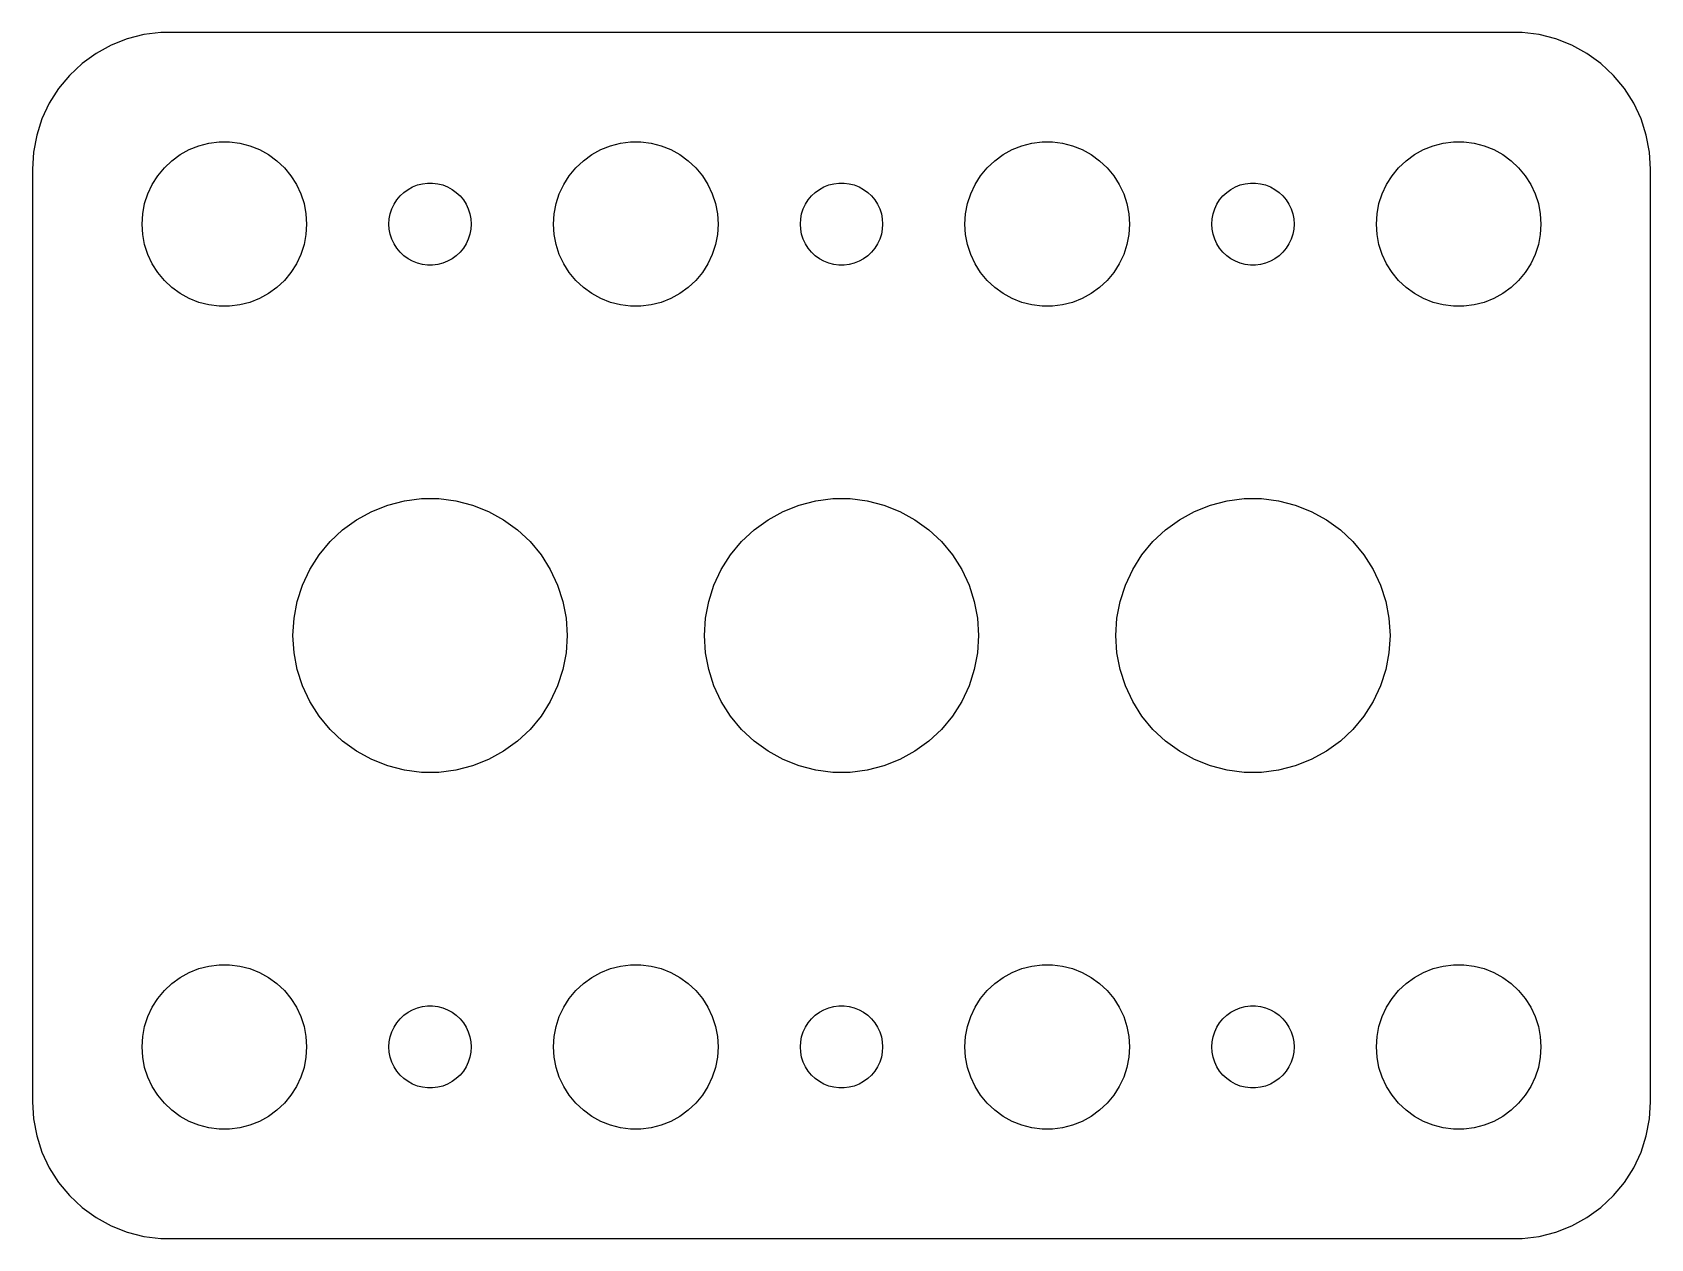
# Model space of a CAD drawing. Header units: metres. Extents: x -29.5 to 29.5, y 32 to 76.
import ezdxf

# ---------------------------------------------------------------- set-up
doc = ezdxf.new("R2010")
doc.units = ezdxf.units.M

msp = doc.modelspace()

# ---------------------------------------------------------------- linework, layer by layer
for p, q in [((-26.6289, 75.5241), (-27.1791, 75.2216)), ((-26.0451, 75.7553), (-26.6289, 75.5241)), ((-25.4369, 75.9114), (-26.0451, 75.7553)), ((-24.8139, 75.9901), (-25.4369, 75.9114)), ((24.8139, 75.9901), (-24.8139, 75.9901)), ((25.4369, 75.9114), (24.8139, 75.9901)), ((26.0451, 75.7553), (25.4369, 75.9114)), ((26.6289, 75.5241), (26.0451, 75.7553)), ((27.1791, 75.2216), (26.6289, 75.5241)), ((-27.1791, 75.2216), (-27.6871, 74.8526)), ((27.6871, 74.8526), (27.1791, 75.2216)), ((-28.1448, 74.4227), (-28.5451, 73.9389)), ((-27.6871, 74.8526), (-28.1448, 74.4227)), ((28.1448, 74.4227), (27.6871, 74.8526)), ((28.5451, 73.9389), (28.1448, 74.4227)), ((-28.5451, 73.9389), (-28.8815, 73.4088)), ((28.8815, 73.4088), (28.5451, 73.9389)), ((-28.8815, 73.4088), (-29.1489, 72.8406)), ((29.1489, 72.8406), (28.8815, 73.4088)), ((-29.1489, 72.8406), (-29.3429, 72.2434)), ((29.3429, 72.2434), (29.1489, 72.8406)), ((-29.3429, 72.2434), (-29.4606, 71.6267)), ((-23.0621, 71.9469), (-22.6884, 71.9941)), ((-22.6884, 71.9941), (-22.3116, 71.9941)), ((-22.3116, 71.9941), (-21.9379, 71.9469)), ((-8.06213, 71.9469), (-7.68837, 71.9941)), ((-7.68837, 71.9941), (-7.31161, 71.9941)), ((-7.31161, 71.9941), (-6.93785, 71.9469)), ((6.93785, 71.9469), (7.31161, 71.9941)), ((7.31161, 71.9941), (7.68837, 71.9941)), ((7.68837, 71.9941), (8.06213, 71.9469)), ((21.9379, 71.9469), (22.3116, 71.9941)), ((22.3116, 71.9941), (22.6884, 71.9941)), ((22.6884, 71.9941), (23.0621, 71.9469)), ((29.4606, 71.6267), (29.3429, 72.2434)), ((-29.4606, 71.6267), (-29.5, 71)), ((-24.4123, 71.3115), (-24.1075, 71.533)), ((-24.1075, 71.533), (-23.7773, 71.7145)), ((-23.7773, 71.7145), (-23.427, 71.8532)), ((-23.427, 71.8532), (-23.0621, 71.9469)), ((-21.9379, 71.9469), (-21.5729, 71.8532)), ((-21.5729, 71.8532), (-21.2227, 71.7145)), ((-21.2227, 71.7145), (-20.8925, 71.533)), ((-20.8925, 71.533), (-20.5877, 71.3115)), ((-9.41226, 71.3115), (-9.10747, 71.533)), ((-9.10747, 71.533), (-8.77733, 71.7145)), ((-8.77733, 71.7145), (-8.42705, 71.8532)), ((-8.42705, 71.8532), (-8.06213, 71.9469)), ((-6.93785, 71.9469), (-6.57294, 71.8532)), ((-6.57294, 71.8532), (-6.22266, 71.7145)), ((-6.22266, 71.7145), (-5.89252, 71.533)), ((-5.89252, 71.533), (-5.58772, 71.3115)), ((5.58772, 71.3115), (5.89252, 71.533)), ((5.89252, 71.533), (6.22266, 71.7145)), ((6.22266, 71.7145), (6.57294, 71.8532)), ((6.57294, 71.8532), (6.93785, 71.9469)), ((8.06213, 71.9469), (8.42705, 71.8532)), ((8.42705, 71.8532), (8.77733, 71.7145)), ((8.77733, 71.7145), (9.10747, 71.533)), ((9.10747, 71.533), (9.41226, 71.3115)), ((20.5877, 71.3115), (20.8925, 71.533)), ((20.8925, 71.533), (21.2227, 71.7145)), ((21.2227, 71.7145), (21.5729, 71.8532)), ((21.5729, 71.8532), (21.9379, 71.9469)), ((23.0621, 71.9469), (23.427, 71.8532)), ((23.427, 71.8532), (23.7773, 71.7145)), ((23.7773, 71.7145), (24.1075, 71.533)), ((24.1075, 71.533), (24.4123, 71.3115)), ((29.5, 71), (29.4606, 71.6267)), ((-29.5, 71), (-29.5, 37)), ((-24.927, 70.7634), (-24.6869, 71.0536)), ((-24.6869, 71.0536), (-24.4123, 71.3115)), ((-20.5877, 71.3115), (-20.3131, 71.0536)), ((-20.3131, 71.0536), (-20.0729, 70.7634)), ((-9.92705, 70.7634), (-9.6869, 71.0536)), ((-9.6869, 71.0536), (-9.41226, 71.3115)), ((-5.58772, 71.3115), (-5.31308, 71.0536)), ((-5.31308, 71.0536), (-5.07294, 70.7634)), ((5.07294, 70.7634), (5.31308, 71.0536)), ((5.31308, 71.0536), (5.58772, 71.3115)), ((9.41226, 71.3115), (9.6869, 71.0536)), ((9.6869, 71.0536), (9.92705, 70.7634)), ((20.0729, 70.7634), (20.3131, 71.0536)), ((20.3131, 71.0536), (20.5877, 71.3115)), ((24.4123, 71.3115), (24.6869, 71.0536)), ((24.6869, 71.0536), (24.927, 70.7634)), ((29.5, 37), (29.5, 71)), ((-25.2893, 70.1044), (-25.1289, 70.4453)), ((-25.1289, 70.4453), (-24.927, 70.7634)), ((-20.0729, 70.7634), (-19.8711, 70.4453)), ((-19.8711, 70.4453), (-19.7107, 70.1044)), ((-15.9561, 70.1558), (-15.8037, 70.2665)), ((-15.8037, 70.2665), (-15.6387, 70.3572)), ((-15.6387, 70.3572), (-15.4635, 70.4266)), ((-15.4635, 70.4266), (-15.2811, 70.4734)), ((-15.2811, 70.4734), (-15.0942, 70.497)), ((-15.0942, 70.497), (-14.9058, 70.497)), ((-14.9058, 70.497), (-14.7189, 70.4734)), ((-14.7189, 70.4734), (-14.5365, 70.4266)), ((-14.5365, 70.4266), (-14.3613, 70.3572)), ((-14.3613, 70.3572), (-14.1963, 70.2665)), ((-14.1963, 70.2665), (-14.0439, 70.1558)), ((-10.2893, 70.1044), (-10.1289, 70.4453)), ((-10.1289, 70.4453), (-9.92705, 70.7634)), ((-5.07294, 70.7634), (-4.87108, 70.4453)), ((-4.87108, 70.4453), (-4.71066, 70.1044)), ((-0.956131, 70.1558), (-0.803726, 70.2665)), ((-0.803726, 70.2665), (-0.638657, 70.3572)), ((-0.638657, 70.3572), (-0.463516, 70.4266)), ((-0.463516, 70.4266), (-0.281067, 70.4734)), ((-0.281067, 70.4734), (-0.094177, 70.497)), ((-0.094177, 70.497), (0.094177, 70.497)), ((0.094177, 70.497), (0.281067, 70.4734)), ((0.281067, 70.4734), (0.463516, 70.4266)), ((0.463516, 70.4266), (0.638657, 70.3572)), ((0.638657, 70.3572), (0.803726, 70.2665)), ((0.803726, 70.2665), (0.956131, 70.1558)), ((4.71066, 70.1044), (4.87108, 70.4453)), ((4.87108, 70.4453), (5.07294, 70.7634)), ((9.92705, 70.7634), (10.1289, 70.4453)), ((10.1289, 70.4453), (10.2893, 70.1044)), ((14.0439, 70.1558), (14.1963, 70.2665)), ((14.1963, 70.2665), (14.3613, 70.3572)), ((14.3613, 70.3572), (14.5365, 70.4266)), ((14.5365, 70.4266), (14.7189, 70.4734)), ((14.7189, 70.4734), (14.9058, 70.497)), ((14.9058, 70.497), (15.0942, 70.497)), ((15.0942, 70.497), (15.2811, 70.4734)), ((15.2811, 70.4734), (15.4635, 70.4266)), ((15.4635, 70.4266), (15.6387, 70.3572)), ((15.6387, 70.3572), (15.8037, 70.2665)), ((15.8037, 70.2665), (15.9561, 70.1558)), ((19.7107, 70.1044), (19.8711, 70.4453)), ((19.8711, 70.4453), (20.0729, 70.7634)), ((24.927, 70.7634), (25.1289, 70.4453)), ((25.1289, 70.4453), (25.2893, 70.1044)), ((-25.4763, 69.376), (-25.4057, 69.7461)), ((-25.4057, 69.7461), (-25.2893, 70.1044)), ((-19.7107, 70.1044), (-19.5942, 69.7461)), ((-19.5942, 69.7461), (-19.5237, 69.376)), ((-16.3947, 69.5522), (-16.3145, 69.7226)), ((-16.3145, 69.7226), (-16.2135, 69.8817)), ((-16.2135, 69.8817), (-16.0934, 70.0268)), ((-16.0934, 70.0268), (-15.9561, 70.1558)), ((-14.0439, 70.1558), (-13.9065, 70.0268)), ((-13.9065, 70.0268), (-13.7865, 69.8817)), ((-13.7865, 69.8817), (-13.6855, 69.7226)), ((-13.6855, 69.7226), (-13.6053, 69.5522)), ((-10.4763, 69.376), (-10.4057, 69.7461)), ((-10.4057, 69.7461), (-10.2893, 70.1044)), ((-4.71066, 70.1044), (-4.59424, 69.7461)), ((-4.59424, 69.7461), (-4.52365, 69.376)), ((-1.39465, 69.5522), (-1.31445, 69.7226)), ((-1.31445, 69.7226), (-1.21352, 69.8817)), ((-1.21352, 69.8817), (-1.09344, 70.0268)), ((-1.09344, 70.0268), (-0.956131, 70.1558)), ((0.956131, 70.1558), (1.09344, 70.0268)), ((1.09344, 70.0268), (1.21352, 69.8817)), ((1.21352, 69.8817), (1.31445, 69.7226)), ((1.31445, 69.7226), (1.39465, 69.5522)), ((4.52365, 69.376), (4.59424, 69.7461)), ((4.59424, 69.7461), (4.71066, 70.1044)), ((10.2893, 70.1044), (10.4057, 69.7461)), ((10.4057, 69.7461), (10.4763, 69.376)), ((13.6053, 69.5522), (13.6855, 69.7226)), ((13.6855, 69.7226), (13.7865, 69.8817)), ((13.7865, 69.8817), (13.9065, 70.0268)), ((13.9065, 70.0268), (14.0439, 70.1558)), ((15.9561, 70.1558), (16.0934, 70.0268)), ((16.0934, 70.0268), (16.2135, 69.8817)), ((16.2135, 69.8817), (16.3145, 69.7226)), ((16.3145, 69.7226), (16.3947, 69.5522)), ((19.5237, 69.376), (19.5942, 69.7461)), ((19.5942, 69.7461), (19.7107, 70.1044)), ((25.2893, 70.1044), (25.4057, 69.7461)), ((25.4057, 69.7461), (25.4763, 69.376)), ((-25.5, 69), (-25.4763, 69.376)), ((-19.5237, 69.376), (-19.5, 69)), ((-16.5, 69), (-16.4882, 69.188)), ((-16.4882, 69.188), (-16.4529, 69.373)), ((-16.4529, 69.373), (-16.3947, 69.5522)), ((-13.6053, 69.5522), (-13.5471, 69.373)), ((-13.5471, 69.373), (-13.5118, 69.188)), ((-13.5118, 69.188), (-13.5, 69)), ((-10.5, 69), (-10.4763, 69.376)), ((-4.52365, 69.376), (-4.5, 69)), ((-1.5, 69), (-1.48816, 69.188)), ((-1.48816, 69.188), (-1.45287, 69.373)), ((-1.45287, 69.373), (-1.39465, 69.5522)), ((1.39465, 69.5522), (1.45287, 69.373)), ((1.45287, 69.373), (1.48816, 69.188)), ((1.48816, 69.188), (1.5, 69)), ((4.5, 69), (4.52365, 69.376)), ((10.4763, 69.376), (10.5, 69)), ((13.5, 69), (13.5118, 69.188)), ((13.5118, 69.188), (13.5471, 69.373)), ((13.5471, 69.373), (13.6053, 69.5522)), ((16.3947, 69.5522), (16.4529, 69.373)), ((16.4529, 69.373), (16.4882, 69.188)), ((16.4882, 69.188), (16.5, 69)), ((19.5, 69), (19.5237, 69.376)), ((25.4763, 69.376), (25.5, 69)), ((-25.4763, 68.624), (-25.5, 69)), ((-25.4057, 68.2539), (-25.4763, 68.624)), ((-19.5237, 68.624), (-19.5942, 68.2539)), ((-19.5, 69), (-19.5237, 68.624)), ((-16.4882, 68.812), (-16.5, 69)), ((-16.4529, 68.627), (-16.4882, 68.812)), ((-16.3947, 68.4478), (-16.4529, 68.627)), ((-16.3145, 68.2774), (-16.3947, 68.4478)), ((-13.6053, 68.4478), (-13.6855, 68.2774)), ((-13.5471, 68.627), (-13.6053, 68.4478)), ((-13.5118, 68.812), (-13.5471, 68.627)), ((-13.5, 69), (-13.5118, 68.812)), ((-10.4763, 68.624), (-10.5, 69)), ((-10.4057, 68.2539), (-10.4763, 68.624)), ((-4.52365, 68.624), (-4.59424, 68.2539)), ((-4.5, 69), (-4.52365, 68.624)), ((-1.48816, 68.812), (-1.5, 69)), ((-1.45287, 68.627), (-1.48816, 68.812)), ((-1.39465, 68.4478), (-1.45287, 68.627)), ((-1.31445, 68.2774), (-1.39465, 68.4478)), ((1.39465, 68.4478), (1.31445, 68.2774)), ((1.45287, 68.627), (1.39465, 68.4478)), ((1.48816, 68.812), (1.45287, 68.627)), ((1.5, 69), (1.48816, 68.812)), ((4.52365, 68.624), (4.5, 69)), ((4.59424, 68.2539), (4.52365, 68.624)), ((10.4763, 68.624), (10.4057, 68.2539)), ((10.5, 69), (10.4763, 68.624)), ((13.5118, 68.812), (13.5, 69)), ((13.5471, 68.627), (13.5118, 68.812)), ((13.6053, 68.4478), (13.5471, 68.627)), ((13.6855, 68.2774), (13.6053, 68.4478)), ((16.3947, 68.4478), (16.3145, 68.2774)), ((16.4529, 68.627), (16.3947, 68.4478)), ((16.4882, 68.812), (16.4529, 68.627)), ((16.5, 69), (16.4882, 68.812)), ((19.5237, 68.624), (19.5, 69)), ((19.5942, 68.2539), (19.5237, 68.624)), ((25.4763, 68.624), (25.4057, 68.2539)), ((25.5, 69), (25.4763, 68.624)), ((-25.2893, 67.8956), (-25.4057, 68.2539)), ((-25.1289, 67.5547), (-25.2893, 67.8956)), ((-19.7107, 67.8956), (-19.8711, 67.5547)), ((-19.5942, 68.2539), (-19.7107, 67.8956)), ((-16.2135, 68.1183), (-16.3145, 68.2774)), ((-16.0934, 67.9732), (-16.2135, 68.1183)), ((-15.9561, 67.8442), (-16.0934, 67.9732)), ((-13.9065, 67.9732), (-14.0439, 67.8442)), ((-13.7865, 68.1183), (-13.9065, 67.9732)), ((-13.6855, 68.2774), (-13.7865, 68.1183)), ((-10.2893, 67.8956), (-10.4057, 68.2539)), ((-10.1289, 67.5547), (-10.2893, 67.8956)), ((-4.71066, 67.8956), (-4.87108, 67.5547)), ((-4.59424, 68.2539), (-4.71066, 67.8956)), ((-1.21352, 68.1183), (-1.31445, 68.2774)), ((-1.09344, 67.9732), (-1.21352, 68.1183)), ((-0.956131, 67.8442), (-1.09344, 67.9732)), ((1.09344, 67.9732), (0.956131, 67.8442)), ((1.21352, 68.1183), (1.09344, 67.9732)), ((1.31445, 68.2774), (1.21352, 68.1183)), ((4.71066, 67.8956), (4.59424, 68.2539)), ((4.87108, 67.5547), (4.71066, 67.8956)), ((10.2893, 67.8956), (10.1289, 67.5547)), ((10.4057, 68.2539), (10.2893, 67.8956)), ((13.7865, 68.1183), (13.6855, 68.2774)), ((13.9065, 67.9732), (13.7865, 68.1183)), ((14.0439, 67.8442), (13.9065, 67.9732)), ((16.0934, 67.9732), (15.9561, 67.8442)), ((16.2135, 68.1183), (16.0934, 67.9732)), ((16.3145, 68.2774), (16.2135, 68.1183)), ((19.7107, 67.8956), (19.5942, 68.2539)), ((19.8711, 67.5547), (19.7107, 67.8956)), ((25.2893, 67.8956), (25.1289, 67.5547)), ((25.4057, 68.2539), (25.2893, 67.8956)), ((-24.927, 67.2366), (-25.1289, 67.5547)), ((-19.8711, 67.5547), (-20.0729, 67.2366)), ((-15.8037, 67.7335), (-15.9561, 67.8442)), ((-15.6387, 67.6427), (-15.8037, 67.7335)), ((-15.4635, 67.5734), (-15.6387, 67.6427)), ((-15.2811, 67.5266), (-15.4635, 67.5734)), ((-15.0942, 67.5029), (-15.2811, 67.5266)), ((-14.9058, 67.5029), (-15.0942, 67.5029)), ((-14.7189, 67.5266), (-14.9058, 67.5029)), ((-14.5365, 67.5734), (-14.7189, 67.5266)), ((-14.3613, 67.6427), (-14.5365, 67.5734)), ((-14.1963, 67.7335), (-14.3613, 67.6427)), ((-14.0439, 67.8442), (-14.1963, 67.7335)), ((-9.92705, 67.2366), (-10.1289, 67.5547)), ((-4.87108, 67.5547), (-5.07294, 67.2366)), ((-0.803726, 67.7335), (-0.956131, 67.8442)), ((-0.638657, 67.6427), (-0.803726, 67.7335)), ((-0.463516, 67.5734), (-0.638657, 67.6427)), ((-0.281067, 67.5266), (-0.463516, 67.5734)), ((-0.094177, 67.5029), (-0.281067, 67.5266)), ((0.094177, 67.5029), (-0.094177, 67.5029)), ((0.281067, 67.5266), (0.094177, 67.5029)), ((0.463516, 67.5734), (0.281067, 67.5266)), ((0.638657, 67.6427), (0.463516, 67.5734)), ((0.803726, 67.7335), (0.638657, 67.6427)), ((0.956131, 67.8442), (0.803726, 67.7335)), ((5.07294, 67.2366), (4.87108, 67.5547)), ((10.1289, 67.5547), (9.92705, 67.2366)), ((14.1963, 67.7335), (14.0439, 67.8442)), ((14.3613, 67.6427), (14.1963, 67.7335)), ((14.5365, 67.5734), (14.3613, 67.6427)), ((14.7189, 67.5266), (14.5365, 67.5734)), ((14.9058, 67.5029), (14.7189, 67.5266)), ((15.0942, 67.5029), (14.9058, 67.5029)), ((15.2811, 67.5266), (15.0942, 67.5029)), ((15.4635, 67.5734), (15.2811, 67.5266)), ((15.6387, 67.6427), (15.4635, 67.5734)), ((15.8037, 67.7335), (15.6387, 67.6427)), ((15.9561, 67.8442), (15.8037, 67.7335)), ((20.0729, 67.2366), (19.8711, 67.5547)), ((25.1289, 67.5547), (24.927, 67.2366)), ((-24.6869, 66.9464), (-24.927, 67.2366)), ((-24.4123, 66.6884), (-24.6869, 66.9464)), ((-24.1075, 66.467), (-24.4123, 66.6884)), ((-20.5877, 66.6884), (-20.8925, 66.467)), ((-20.3131, 66.9464), (-20.5877, 66.6884)), ((-20.0729, 67.2366), (-20.3131, 66.9464)), ((-9.6869, 66.9464), (-9.92705, 67.2366)), ((-9.41226, 66.6884), (-9.6869, 66.9464)), ((-9.10747, 66.467), (-9.41226, 66.6884)), ((-5.58772, 66.6884), (-5.89252, 66.467)), ((-5.31308, 66.9464), (-5.58772, 66.6884)), ((-5.07294, 67.2366), (-5.31308, 66.9464)), ((5.31308, 66.9464), (5.07294, 67.2366)), ((5.58772, 66.6884), (5.31308, 66.9464)), ((5.89252, 66.467), (5.58772, 66.6884)), ((9.41226, 66.6884), (9.10747, 66.467)), ((9.6869, 66.9464), (9.41226, 66.6884)), ((9.92705, 67.2366), (9.6869, 66.9464)), ((20.3131, 66.9464), (20.0729, 67.2366)), ((20.5877, 66.6884), (20.3131, 66.9464)), ((20.8925, 66.467), (20.5877, 66.6884)), ((24.4123, 66.6884), (24.1075, 66.467)), ((24.6869, 66.9464), (24.4123, 66.6884)), ((24.927, 67.2366), (24.6869, 66.9464)), ((-23.7773, 66.2855), (-24.1075, 66.467)), ((-23.427, 66.1468), (-23.7773, 66.2855)), ((-23.0621, 66.0531), (-23.427, 66.1468)), ((-21.5729, 66.1468), (-21.9379, 66.0531)), ((-21.2227, 66.2855), (-21.5729, 66.1468)), ((-20.8925, 66.467), (-21.2227, 66.2855)), ((-8.77733, 66.2855), (-9.10747, 66.467)), ((-8.42705, 66.1468), (-8.77733, 66.2855)), ((-8.06213, 66.0531), (-8.42705, 66.1468)), ((-6.57294, 66.1468), (-6.93785, 66.0531)), ((-6.22266, 66.2855), (-6.57294, 66.1468)), ((-5.89252, 66.467), (-6.22266, 66.2855)), ((6.22266, 66.2855), (5.89252, 66.467)), ((6.57294, 66.1468), (6.22266, 66.2855)), ((6.93785, 66.0531), (6.57294, 66.1468)), ((8.42705, 66.1468), (8.06213, 66.0531)), ((8.77733, 66.2855), (8.42705, 66.1468)), ((9.10747, 66.467), (8.77733, 66.2855)), ((21.2227, 66.2855), (20.8925, 66.467)), ((21.5729, 66.1468), (21.2227, 66.2855)), ((21.9379, 66.0531), (21.5729, 66.1468)), ((23.427, 66.1468), (23.0621, 66.0531)), ((23.7773, 66.2855), (23.427, 66.1468)), ((24.1075, 66.467), (23.7773, 66.2855)), ((-22.6884, 66.0059), (-23.0621, 66.0531)), ((-22.3116, 66.0059), (-22.6884, 66.0059)), ((-21.9379, 66.0531), (-22.3116, 66.0059)), ((-7.68837, 66.0059), (-8.06213, 66.0531)), ((-7.31161, 66.0059), (-7.68837, 66.0059)), ((-6.93785, 66.0531), (-7.31161, 66.0059)), ((7.31161, 66.0059), (6.93785, 66.0531)), ((7.68837, 66.0059), (7.31161, 66.0059)), ((8.06213, 66.0531), (7.68837, 66.0059)), ((22.3116, 66.0059), (21.9379, 66.0531)), ((22.6884, 66.0059), (22.3116, 66.0059)), ((23.0621, 66.0531), (22.6884, 66.0059)), ((-17.6791, 58.2216), (-17.1289, 58.5241)), ((-17.1289, 58.5241), (-16.5451, 58.7553)), ((-16.5451, 58.7553), (-15.9369, 58.9114)), ((-15.9369, 58.9114), (-15.3139, 58.9901)), ((-15.3139, 58.9901), (-14.686, 58.9901)), ((-14.686, 58.9901), (-14.0631, 58.9114)), ((-14.0631, 58.9114), (-13.4549, 58.7553)), ((-13.4549, 58.7553), (-12.8711, 58.5241)), ((-12.8711, 58.5241), (-12.3209, 58.2216)), ((-2.67912, 58.2216), (-2.12889, 58.5241)), ((-2.12889, 58.5241), (-1.54507, 58.7553)), ((-1.54507, 58.7553), (-0.936905, 58.9114)), ((-0.936905, 58.9114), (-0.31395, 58.9901)), ((-0.31395, 58.9901), (0.31395, 58.9901)), ((0.31395, 58.9901), (0.936905, 58.9114)), ((0.936905, 58.9114), (1.54507, 58.7553)), ((1.54507, 58.7553), (2.12889, 58.5241)), ((2.12889, 58.5241), (2.67912, 58.2216)), ((12.3209, 58.2216), (12.8711, 58.5241)), ((12.8711, 58.5241), (13.4549, 58.7553)), ((13.4549, 58.7553), (14.0631, 58.9114)), ((14.0631, 58.9114), (14.686, 58.9901)), ((14.686, 58.9901), (15.3139, 58.9901)), ((15.3139, 58.9901), (15.9369, 58.9114)), ((15.9369, 58.9114), (16.5451, 58.7553)), ((16.5451, 58.7553), (17.1289, 58.5241)), ((17.1289, 58.5241), (17.6791, 58.2216)), ((-18.6448, 57.4227), (-18.1871, 57.8526)), ((-18.1871, 57.8526), (-17.6791, 58.2216)), ((-12.3209, 58.2216), (-11.8129, 57.8526)), ((-11.8129, 57.8526), (-11.3551, 57.4227)), ((-3.64484, 57.4227), (-3.18712, 57.8526)), ((-3.18712, 57.8526), (-2.67912, 58.2216)), ((2.67912, 58.2216), (3.18712, 57.8526)), ((3.18712, 57.8526), (3.64484, 57.4227)), ((11.3551, 57.4227), (11.8129, 57.8526)), ((11.8129, 57.8526), (12.3209, 58.2216)), ((17.6791, 58.2216), (18.1871, 57.8526)), ((18.1871, 57.8526), (18.6448, 57.4227)), ((-19.0451, 56.9389), (-18.6448, 57.4227)), ((-11.3551, 57.4227), (-10.9549, 56.9389)), ((-4.04507, 56.9389), (-3.64484, 57.4227)), ((3.64484, 57.4227), (4.04507, 56.9389)), ((10.9549, 56.9389), (11.3551, 57.4227)), ((18.6448, 57.4227), (19.0451, 56.9389)), ((-19.3815, 56.4088), (-19.0451, 56.9389)), ((-10.9549, 56.9389), (-10.6185, 56.4088)), ((-4.38153, 56.4088), (-4.04507, 56.9389)), ((4.04507, 56.9389), (4.38153, 56.4088)), ((10.6185, 56.4088), (10.9549, 56.9389)), ((19.0451, 56.9389), (19.3815, 56.4088)), ((-19.6489, 55.8406), (-19.3815, 56.4088)), ((-10.6185, 56.4088), (-10.3511, 55.8406)), ((-4.64888, 55.8406), (-4.38153, 56.4088)), ((4.38153, 56.4088), (4.64888, 55.8406)), ((10.3511, 55.8406), (10.6185, 56.4088)), ((19.3815, 56.4088), (19.6489, 55.8406)), ((-19.8429, 55.2434), (-19.6489, 55.8406)), ((-10.3511, 55.8406), (-10.1571, 55.2434)), ((-4.84291, 55.2434), (-4.64888, 55.8406)), ((4.64888, 55.8406), (4.84291, 55.2434)), ((10.1571, 55.2434), (10.3511, 55.8406)), ((19.6489, 55.8406), (19.8429, 55.2434)), ((-19.9606, 54.6267), (-19.8429, 55.2434)), ((-10.1571, 55.2434), (-10.0394, 54.6267)), ((-4.96057, 54.6267), (-4.84291, 55.2434)), ((4.84291, 55.2434), (4.96057, 54.6267)), ((10.0394, 54.6267), (10.1571, 55.2434)), ((19.8429, 55.2434), (19.9606, 54.6267)), ((-20, 54), (-19.9606, 54.6267)), ((-10.0394, 54.6267), (-10, 54)), ((-5, 54), (-4.96057, 54.6267)), ((4.96057, 54.6267), (5, 54)), ((10, 54), (10.0394, 54.6267)), ((19.9606, 54.6267), (20, 54)), ((-19.9606, 53.3733), (-20, 54)), ((-10, 54), (-10.0394, 53.3733)), ((-4.96057, 53.3733), (-5, 54)), ((5, 54), (4.96057, 53.3733)), ((10.0394, 53.3733), (10, 54)), ((20, 54), (19.9606, 53.3733)), ((-19.8429, 52.7566), (-19.9606, 53.3733)), ((-10.0394, 53.3733), (-10.1571, 52.7566)), ((-4.84291, 52.7566), (-4.96057, 53.3733)), ((4.96057, 53.3733), (4.84291, 52.7566)), ((10.1571, 52.7566), (10.0394, 53.3733)), ((19.9606, 53.3733), (19.8429, 52.7566)), ((-19.6489, 52.1594), (-19.8429, 52.7566)), ((-10.1571, 52.7566), (-10.3511, 52.1594)), ((-4.64888, 52.1594), (-4.84291, 52.7566)), ((4.84291, 52.7566), (4.64888, 52.1594)), ((10.3511, 52.1594), (10.1571, 52.7566)), ((19.8429, 52.7566), (19.6489, 52.1594)), ((-19.3815, 51.5912), (-19.6489, 52.1594)), ((-10.3511, 52.1594), (-10.6185, 51.5912)), ((-4.38153, 51.5912), (-4.64888, 52.1594)), ((4.64888, 52.1594), (4.38153, 51.5912)), ((10.6185, 51.5912), (10.3511, 52.1594)), ((19.6489, 52.1594), (19.3815, 51.5912)), ((-19.0451, 51.0611), (-19.3815, 51.5912)), ((-10.6185, 51.5912), (-10.9549, 51.0611)), ((-4.04507, 51.0611), (-4.38153, 51.5912)), ((4.38153, 51.5912), (4.04507, 51.0611)), ((10.9549, 51.0611), (10.6185, 51.5912)), ((19.3815, 51.5912), (19.0451, 51.0611)), ((-18.6448, 50.5773), (-19.0451, 51.0611)), ((-10.9549, 51.0611), (-11.3551, 50.5773)), ((-3.64484, 50.5773), (-4.04507, 51.0611)), ((4.04507, 51.0611), (3.64484, 50.5773)), ((11.3551, 50.5773), (10.9549, 51.0611)), ((19.0451, 51.0611), (18.6448, 50.5773)), ((-18.1871, 50.1474), (-18.6448, 50.5773)), ((-11.3551, 50.5773), (-11.8129, 50.1474)), ((-3.18712, 50.1474), (-3.64484, 50.5773)), ((3.64484, 50.5773), (3.18712, 50.1474)), ((11.8129, 50.1474), (11.3551, 50.5773)), ((18.6448, 50.5773), (18.1871, 50.1474)), ((-17.6791, 49.7784), (-18.1871, 50.1474)), ((-17.1289, 49.4759), (-17.6791, 49.7784)), ((-12.3209, 49.7784), (-12.8711, 49.4759)), ((-11.8129, 50.1474), (-12.3209, 49.7784)), ((-2.67912, 49.7784), (-3.18712, 50.1474)), ((-2.12889, 49.4759), (-2.67912, 49.7784)), ((2.67912, 49.7784), (2.12889, 49.4759)), ((3.18712, 50.1474), (2.67912, 49.7784)), ((12.3209, 49.7784), (11.8129, 50.1474)), ((12.8711, 49.4759), (12.3209, 49.7784)), ((17.6791, 49.7784), (17.1289, 49.4759)), ((18.1871, 50.1474), (17.6791, 49.7784)), ((-16.5451, 49.2447), (-17.1289, 49.4759)), ((-15.9369, 49.0886), (-16.5451, 49.2447)), ((-15.3139, 49.0099), (-15.9369, 49.0886)), ((-14.686, 49.0099), (-15.3139, 49.0099)), ((-14.0631, 49.0886), (-14.686, 49.0099)), ((-13.4549, 49.2447), (-14.0631, 49.0886)), ((-12.8711, 49.4759), (-13.4549, 49.2447)), ((-1.54507, 49.2447), (-2.12889, 49.4759)), ((-0.936905, 49.0886), (-1.54507, 49.2447)), ((-0.31395, 49.0099), (-0.936905, 49.0886)), ((0.31395, 49.0099), (-0.31395, 49.0099)), ((0.936905, 49.0886), (0.31395, 49.0099)), ((1.54507, 49.2447), (0.936905, 49.0886)), ((2.12889, 49.4759), (1.54507, 49.2447)), ((13.4549, 49.2447), (12.8711, 49.4759)), ((14.0631, 49.0886), (13.4549, 49.2447)), ((14.686, 49.0099), (14.0631, 49.0886)), ((15.3139, 49.0099), (14.686, 49.0099)), ((15.9369, 49.0886), (15.3139, 49.0099)), ((16.5451, 49.2447), (15.9369, 49.0886)), ((17.1289, 49.4759), (16.5451, 49.2447)), ((-23.427, 41.8532), (-23.0621, 41.9469)), ((-23.0621, 41.9469), (-22.6884, 41.9941)), ((-22.6884, 41.9941), (-22.3116, 41.9941)), ((-22.3116, 41.9941), (-21.9379, 41.9469)), ((-21.9379, 41.9469), (-21.5729, 41.8532)), ((-8.42705, 41.8532), (-8.06213, 41.9469)), ((-8.06213, 41.9469), (-7.68837, 41.9941)), ((-7.68837, 41.9941), (-7.31161, 41.9941)), ((-7.31161, 41.9941), (-6.93785, 41.9469)), ((-6.93785, 41.9469), (-6.57294, 41.8532)), ((6.57294, 41.8532), (6.93785, 41.9469)), ((6.93785, 41.9469), (7.31161, 41.9941)), ((7.31161, 41.9941), (7.68837, 41.9941)), ((7.68837, 41.9941), (8.06213, 41.9469)), ((8.06213, 41.9469), (8.42705, 41.8532)), ((21.5729, 41.8532), (21.9379, 41.9469)), ((21.9379, 41.9469), (22.3116, 41.9941)), ((22.3116, 41.9941), (22.6884, 41.9941)), ((22.6884, 41.9941), (23.0621, 41.9469)), ((23.0621, 41.9469), (23.427, 41.8532)), ((-24.6869, 41.0536), (-24.4123, 41.3116)), ((-24.4123, 41.3116), (-24.1075, 41.533)), ((-24.1075, 41.533), (-23.7773, 41.7145)), ((-23.7773, 41.7145), (-23.427, 41.8532)), ((-21.5729, 41.8532), (-21.2227, 41.7145)), ((-21.2227, 41.7145), (-20.8925, 41.533)), ((-20.8925, 41.533), (-20.5877, 41.3116)), ((-20.5877, 41.3116), (-20.3131, 41.0536)), ((-9.6869, 41.0536), (-9.41226, 41.3116)), ((-9.41226, 41.3116), (-9.10747, 41.533)), ((-9.10747, 41.533), (-8.77733, 41.7145)), ((-8.77733, 41.7145), (-8.42705, 41.8532)), ((-6.57294, 41.8532), (-6.22266, 41.7145)), ((-6.22266, 41.7145), (-5.89252, 41.533)), ((-5.89252, 41.533), (-5.58772, 41.3116)), ((-5.58772, 41.3116), (-5.31308, 41.0536)), ((5.31308, 41.0536), (5.58772, 41.3116)), ((5.58772, 41.3116), (5.89252, 41.533)), ((5.89252, 41.533), (6.22266, 41.7145)), ((6.22266, 41.7145), (6.57294, 41.8532)), ((8.42705, 41.8532), (8.77733, 41.7145)), ((8.77733, 41.7145), (9.10747, 41.533)), ((9.10747, 41.533), (9.41226, 41.3116)), ((9.41226, 41.3116), (9.6869, 41.0536)), ((20.3131, 41.0536), (20.5877, 41.3116)), ((20.5877, 41.3116), (20.8925, 41.533)), ((20.8925, 41.533), (21.2227, 41.7145)), ((21.2227, 41.7145), (21.5729, 41.8532)), ((23.427, 41.8532), (23.7773, 41.7145)), ((23.7773, 41.7145), (24.1075, 41.533)), ((24.1075, 41.533), (24.4123, 41.3116)), ((24.4123, 41.3116), (24.6869, 41.0536)), ((-25.1289, 40.4453), (-24.927, 40.7634)), ((-24.927, 40.7634), (-24.6869, 41.0536)), ((-20.3131, 41.0536), (-20.0729, 40.7634)), ((-20.0729, 40.7634), (-19.8711, 40.4453)), ((-10.1289, 40.4453), (-9.92705, 40.7634)), ((-9.92705, 40.7634), (-9.6869, 41.0536)), ((-5.31308, 41.0536), (-5.07294, 40.7634)), ((-5.07294, 40.7634), (-4.87108, 40.4453)), ((4.87108, 40.4453), (5.07294, 40.7634)), ((5.07294, 40.7634), (5.31308, 41.0536)), ((9.6869, 41.0536), (9.92705, 40.7634)), ((9.92705, 40.7634), (10.1289, 40.4453)), ((19.8711, 40.4453), (20.0729, 40.7634)), ((20.0729, 40.7634), (20.3131, 41.0536)), ((24.6869, 41.0536), (24.927, 40.7634)), ((24.927, 40.7634), (25.1289, 40.4453)), ((-25.2893, 40.1044), (-25.1289, 40.4453)), ((-19.8711, 40.4453), (-19.7107, 40.1044)), ((-16.0934, 40.0268), (-15.9561, 40.1558)), ((-15.9561, 40.1558), (-15.8037, 40.2665)), ((-15.8037, 40.2665), (-15.6387, 40.3573)), ((-15.6387, 40.3573), (-15.4635, 40.4266)), ((-15.4635, 40.4266), (-15.2811, 40.4734)), ((-15.2811, 40.4734), (-15.0942, 40.4971)), ((-15.0942, 40.4971), (-14.9058, 40.4971)), ((-14.9058, 40.4971), (-14.7189, 40.4734)), ((-14.7189, 40.4734), (-14.5365, 40.4266)), ((-14.5365, 40.4266), (-14.3613, 40.3573)), ((-14.3613, 40.3573), (-14.1963, 40.2665)), ((-14.1963, 40.2665), (-14.0439, 40.1558)), ((-14.0439, 40.1558), (-13.9065, 40.0268)), ((-10.2893, 40.1044), (-10.1289, 40.4453)), ((-4.87108, 40.4453), (-4.71066, 40.1044)), ((-1.09344, 40.0268), (-0.956131, 40.1558)), ((-0.956131, 40.1558), (-0.803726, 40.2665)), ((-0.803726, 40.2665), (-0.638657, 40.3573)), ((-0.638657, 40.3573), (-0.463516, 40.4266)), ((-0.463516, 40.4266), (-0.281067, 40.4734)), ((-0.281067, 40.4734), (-0.094177, 40.4971)), ((-0.094177, 40.4971), (0.094177, 40.4971)), ((0.094177, 40.4971), (0.281067, 40.4734)), ((0.281067, 40.4734), (0.463516, 40.4266)), ((0.463516, 40.4266), (0.638657, 40.3573)), ((0.638657, 40.3573), (0.803726, 40.2665)), ((0.803726, 40.2665), (0.956131, 40.1558)), ((0.956131, 40.1558), (1.09344, 40.0268)), ((4.71066, 40.1044), (4.87108, 40.4453)), ((10.1289, 40.4453), (10.2893, 40.1044)), ((13.9065, 40.0268), (14.0439, 40.1558)), ((14.0439, 40.1558), (14.1963, 40.2665)), ((14.1963, 40.2665), (14.3613, 40.3573)), ((14.3613, 40.3573), (14.5365, 40.4266)), ((14.5365, 40.4266), (14.7189, 40.4734)), ((14.7189, 40.4734), (14.9058, 40.4971)), ((14.9058, 40.4971), (15.0942, 40.4971)), ((15.0942, 40.4971), (15.2811, 40.4734)), ((15.2811, 40.4734), (15.4635, 40.4266)), ((15.4635, 40.4266), (15.6387, 40.3573)), ((15.6387, 40.3573), (15.8037, 40.2665)), ((15.8037, 40.2665), (15.9561, 40.1558)), ((15.9561, 40.1558), (16.0934, 40.0268)), ((19.7107, 40.1044), (19.8711, 40.4453)), ((25.1289, 40.4453), (25.2893, 40.1044)), ((-25.4763, 39.376), (-25.4057, 39.7461)), ((-25.4057, 39.7461), (-25.2893, 40.1044)), ((-19.7107, 40.1044), (-19.5942, 39.7461)), ((-19.5942, 39.7461), (-19.5237, 39.376)), ((-16.4529, 39.373), (-16.3947, 39.5522)), ((-16.3947, 39.5522), (-16.3145, 39.7226)), ((-16.3145, 39.7226), (-16.2135, 39.8817)), ((-16.2135, 39.8817), (-16.0934, 40.0268)), ((-13.9065, 40.0268), (-13.7865, 39.8817)), ((-13.7865, 39.8817), (-13.6855, 39.7226)), ((-13.6855, 39.7226), (-13.6053, 39.5522)), ((-13.6053, 39.5522), (-13.5471, 39.373)), ((-10.4763, 39.376), (-10.4057, 39.7461)), ((-10.4057, 39.7461), (-10.2893, 40.1044)), ((-4.71066, 40.1044), (-4.59424, 39.7461)), ((-4.59424, 39.7461), (-4.52365, 39.376)), ((-1.45287, 39.373), (-1.39465, 39.5522)), ((-1.39465, 39.5522), (-1.31445, 39.7226)), ((-1.31445, 39.7226), (-1.21352, 39.8817)), ((-1.21352, 39.8817), (-1.09344, 40.0268)), ((1.09344, 40.0268), (1.21352, 39.8817)), ((1.21352, 39.8817), (1.31445, 39.7226)), ((1.31445, 39.7226), (1.39465, 39.5522)), ((1.39465, 39.5522), (1.45287, 39.373)), ((4.52365, 39.376), (4.59424, 39.7461)), ((4.59424, 39.7461), (4.71066, 40.1044)), ((10.2893, 40.1044), (10.4057, 39.7461)), ((10.4057, 39.7461), (10.4763, 39.376)), ((13.5471, 39.373), (13.6053, 39.5522)), ((13.6053, 39.5522), (13.6855, 39.7226)), ((13.6855, 39.7226), (13.7865, 39.8817)), ((13.7865, 39.8817), (13.9065, 40.0268)), ((16.0934, 40.0268), (16.2135, 39.8817)), ((16.2135, 39.8817), (16.3145, 39.7226)), ((16.3145, 39.7226), (16.3947, 39.5522)), ((16.3947, 39.5522), (16.4529, 39.373)), ((19.5237, 39.376), (19.5942, 39.7461)), ((19.5942, 39.7461), (19.7107, 40.1044)), ((25.2893, 40.1044), (25.4057, 39.7461)), ((25.4057, 39.7461), (25.4763, 39.376)), ((-25.5, 39), (-25.4763, 39.376)), ((-25.4763, 38.624), (-25.5, 39)), ((-19.5237, 39.376), (-19.5, 39)), ((-19.5, 39), (-19.5237, 38.624)), ((-16.5, 39), (-16.4882, 39.188)), ((-16.4882, 38.812), (-16.5, 39)), ((-16.4882, 39.188), (-16.4529, 39.373)), ((-13.5471, 39.373), (-13.5118, 39.188)), ((-13.5118, 39.188), (-13.5, 39)), ((-13.5, 39), (-13.5118, 38.812)), ((-10.5, 39), (-10.4763, 39.376)), ((-10.4763, 38.624), (-10.5, 39)), ((-4.52365, 39.376), (-4.5, 39)), ((-4.5, 39), (-4.52365, 38.624)), ((-1.5, 39), (-1.48816, 39.188)), ((-1.48816, 38.812), (-1.5, 39)), ((-1.48816, 39.188), (-1.45287, 39.373)), ((1.45287, 39.373), (1.48816, 39.188)), ((1.48816, 39.188), (1.5, 39)), ((1.5, 39), (1.48816, 38.812)), ((4.5, 39), (4.52365, 39.376)), ((4.52365, 38.624), (4.5, 39)), ((10.4763, 39.376), (10.5, 39)), ((10.5, 39), (10.4763, 38.624)), ((13.5, 39), (13.5118, 39.188)), ((13.5118, 38.812), (13.5, 39)), ((13.5118, 39.188), (13.5471, 39.373)), ((16.4529, 39.373), (16.4882, 39.188)), ((16.4882, 39.188), (16.5, 39)), ((16.5, 39), (16.4882, 38.812)), ((19.5, 39), (19.5237, 39.376)), ((19.5237, 38.624), (19.5, 39)), ((25.4763, 39.376), (25.5, 39)), ((25.5, 39), (25.4763, 38.624)), ((-25.4057, 38.2539), (-25.4763, 38.624)), ((-19.5237, 38.624), (-19.5942, 38.2539)), ((-16.4529, 38.627), (-16.4882, 38.812)), ((-16.3947, 38.4478), (-16.4529, 38.627)), ((-16.3145, 38.2774), (-16.3947, 38.4478)), ((-13.6053, 38.4478), (-13.6855, 38.2774)), ((-13.5471, 38.627), (-13.6053, 38.4478)), ((-13.5118, 38.812), (-13.5471, 38.627)), ((-10.4057, 38.2539), (-10.4763, 38.624)), ((-4.52365, 38.624), (-4.59424, 38.2539)), ((-1.45287, 38.627), (-1.48816, 38.812)), ((-1.39465, 38.4478), (-1.45287, 38.627)), ((-1.31445, 38.2774), (-1.39465, 38.4478)), ((1.39465, 38.4478), (1.31445, 38.2774)), ((1.45287, 38.627), (1.39465, 38.4478)), ((1.48816, 38.812), (1.45287, 38.627)), ((4.59424, 38.2539), (4.52365, 38.624)), ((10.4763, 38.624), (10.4057, 38.2539)), ((13.5471, 38.627), (13.5118, 38.812)), ((13.6053, 38.4478), (13.5471, 38.627)), ((13.6855, 38.2774), (13.6053, 38.4478)), ((16.3947, 38.4478), (16.3145, 38.2774)), ((16.4529, 38.627), (16.3947, 38.4478)), ((16.4882, 38.812), (16.4529, 38.627)), ((19.5942, 38.2539), (19.5237, 38.624)), ((25.4763, 38.624), (25.4057, 38.2539)), ((-25.2893, 37.8956), (-25.4057, 38.2539)), ((-25.1289, 37.5547), (-25.2893, 37.8956)), ((-19.7107, 37.8956), (-19.8711, 37.5547)), ((-19.5942, 38.2539), (-19.7107, 37.8956)), ((-16.2135, 38.1183), (-16.3145, 38.2774)), ((-16.0934, 37.9732), (-16.2135, 38.1183)), ((-15.9561, 37.8442), (-16.0934, 37.9732)), ((-15.8037, 37.7335), (-15.9561, 37.8442)), ((-14.0439, 37.8442), (-14.1963, 37.7335)), ((-13.9065, 37.9732), (-14.0439, 37.8442)), ((-13.7865, 38.1183), (-13.9065, 37.9732)), ((-13.6855, 38.2774), (-13.7865, 38.1183)), ((-10.2893, 37.8956), (-10.4057, 38.2539)), ((-10.1289, 37.5547), (-10.2893, 37.8956)), ((-4.71066, 37.8956), (-4.87108, 37.5547)), ((-4.59424, 38.2539), (-4.71066, 37.8956)), ((-1.21352, 38.1183), (-1.31445, 38.2774)), ((-1.09344, 37.9732), (-1.21352, 38.1183)), ((-0.956131, 37.8442), (-1.09344, 37.9732)), ((-0.803726, 37.7335), (-0.956131, 37.8442)), ((0.956131, 37.8442), (0.803726, 37.7335)), ((1.09344, 37.9732), (0.956131, 37.8442)), ((1.21352, 38.1183), (1.09344, 37.9732)), ((1.31445, 38.2774), (1.21352, 38.1183)), ((4.71066, 37.8956), (4.59424, 38.2539)), ((4.87108, 37.5547), (4.71066, 37.8956)), ((10.2893, 37.8956), (10.1289, 37.5547)), ((10.4057, 38.2539), (10.2893, 37.8956)), ((13.7865, 38.1183), (13.6855, 38.2774)), ((13.9065, 37.9732), (13.7865, 38.1183)), ((14.0439, 37.8442), (13.9065, 37.9732)), ((14.1963, 37.7335), (14.0439, 37.8442)), ((15.9561, 37.8442), (15.8037, 37.7335)), ((16.0934, 37.9732), (15.9561, 37.8442)), ((16.2135, 38.1183), (16.0934, 37.9732)), ((16.3145, 38.2774), (16.2135, 38.1183)), ((19.7107, 37.8956), (19.5942, 38.2539)), ((19.8711, 37.5547), (19.7107, 37.8956)), ((25.2893, 37.8956), (25.1289, 37.5547)), ((25.4057, 38.2539), (25.2893, 37.8956)), ((-24.927, 37.2366), (-25.1289, 37.5547)), ((-24.6869, 36.9464), (-24.927, 37.2366)), ((-20.0729, 37.2366), (-20.3131, 36.9464)), ((-19.8711, 37.5547), (-20.0729, 37.2366)), ((-15.6387, 37.6428), (-15.8037, 37.7335)), ((-15.4635, 37.5734), (-15.6387, 37.6428)), ((-15.2811, 37.5266), (-15.4635, 37.5734)), ((-15.0942, 37.503), (-15.2811, 37.5266)), ((-14.9058, 37.503), (-15.0942, 37.503)), ((-14.7189, 37.5266), (-14.9058, 37.503)), ((-14.5365, 37.5734), (-14.7189, 37.5266)), ((-14.3613, 37.6428), (-14.5365, 37.5734)), ((-14.1963, 37.7335), (-14.3613, 37.6428)), ((-9.92705, 37.2366), (-10.1289, 37.5547)), ((-9.6869, 36.9464), (-9.92705, 37.2366)), ((-5.07294, 37.2366), (-5.31308, 36.9464)), ((-4.87108, 37.5547), (-5.07294, 37.2366)), ((-0.638657, 37.6428), (-0.803726, 37.7335)), ((-0.463516, 37.5734), (-0.638657, 37.6428)), ((-0.281067, 37.5266), (-0.463516, 37.5734)), ((-0.094177, 37.503), (-0.281067, 37.5266)), ((0.094177, 37.503), (-0.094177, 37.503)), ((0.281067, 37.5266), (0.094177, 37.503)), ((0.463516, 37.5734), (0.281067, 37.5266)), ((0.638657, 37.6428), (0.463516, 37.5734)), ((0.803726, 37.7335), (0.638657, 37.6428)), ((5.07294, 37.2366), (4.87108, 37.5547)), ((5.31308, 36.9464), (5.07294, 37.2366)), ((9.92705, 37.2366), (9.6869, 36.9464)), ((10.1289, 37.5547), (9.92705, 37.2366)), ((14.3613, 37.6428), (14.1963, 37.7335)), ((14.5365, 37.5734), (14.3613, 37.6428)), ((14.7189, 37.5266), (14.5365, 37.5734)), ((14.9058, 37.503), (14.7189, 37.5266)), ((15.0942, 37.503), (14.9058, 37.503)), ((15.2811, 37.5266), (15.0942, 37.503)), ((15.4635, 37.5734), (15.2811, 37.5266)), ((15.6387, 37.6428), (15.4635, 37.5734)), ((15.8037, 37.7335), (15.6387, 37.6428)), ((20.0729, 37.2366), (19.8711, 37.5547)), ((20.3131, 36.9464), (20.0729, 37.2366)), ((24.927, 37.2366), (24.6869, 36.9464)), ((25.1289, 37.5547), (24.927, 37.2366)), ((-29.5, 37), (-29.4606, 36.3733)), ((-24.4123, 36.6885), (-24.6869, 36.9464)), ((-24.1075, 36.467), (-24.4123, 36.6885)), ((-20.5877, 36.6885), (-20.8925, 36.467)), ((-20.3131, 36.9464), (-20.5877, 36.6885)), ((-9.41226, 36.6885), (-9.6869, 36.9464)), ((-9.10747, 36.467), (-9.41226, 36.6885)), ((-5.58772, 36.6885), (-5.89252, 36.467)), ((-5.31308, 36.9464), (-5.58772, 36.6885)), ((5.58772, 36.6885), (5.31308, 36.9464)), ((5.89252, 36.467), (5.58772, 36.6885)), ((9.41226, 36.6885), (9.10747, 36.467)), ((9.6869, 36.9464), (9.41226, 36.6885)), ((20.5877, 36.6885), (20.3131, 36.9464)), ((20.8925, 36.467), (20.5877, 36.6885)), ((24.4123, 36.6885), (24.1075, 36.467)), ((24.6869, 36.9464), (24.4123, 36.6885)), ((29.4606, 36.3733), (29.5, 37)), ((-29.4606, 36.3733), (-29.3429, 35.7566)), ((-23.7773, 36.2855), (-24.1075, 36.467)), ((-23.427, 36.1468), (-23.7773, 36.2855)), ((-23.0621, 36.0531), (-23.427, 36.1468)), ((-22.6884, 36.0059), (-23.0621, 36.0531)), ((-22.3116, 36.0059), (-22.6884, 36.0059)), ((-21.9379, 36.0531), (-22.3116, 36.0059)), ((-21.5729, 36.1468), (-21.9379, 36.0531)), ((-21.2227, 36.2855), (-21.5729, 36.1468)), ((-20.8925, 36.467), (-21.2227, 36.2855)), ((-8.77733, 36.2855), (-9.10747, 36.467)), ((-8.42705, 36.1468), (-8.77733, 36.2855)), ((-8.06213, 36.0531), (-8.42705, 36.1468)), ((-7.68837, 36.0059), (-8.06213, 36.0531)), ((-7.31161, 36.0059), (-7.68837, 36.0059)), ((-6.93785, 36.0531), (-7.31161, 36.0059)), ((-6.57294, 36.1468), (-6.93785, 36.0531)), ((-6.22266, 36.2855), (-6.57294, 36.1468)), ((-5.89252, 36.467), (-6.22266, 36.2855)), ((6.22266, 36.2855), (5.89252, 36.467)), ((6.57294, 36.1468), (6.22266, 36.2855)), ((6.93785, 36.0531), (6.57294, 36.1468)), ((7.31161, 36.0059), (6.93785, 36.0531)), ((7.68837, 36.0059), (7.31161, 36.0059)), ((8.06213, 36.0531), (7.68837, 36.0059)), ((8.42705, 36.1468), (8.06213, 36.0531)), ((8.77733, 36.2855), (8.42705, 36.1468)), ((9.10747, 36.467), (8.77733, 36.2855)), ((21.2227, 36.2855), (20.8925, 36.467)), ((21.5729, 36.1468), (21.2227, 36.2855)), ((21.9379, 36.0531), (21.5729, 36.1468)), ((22.3116, 36.0059), (21.9379, 36.0531)), ((22.6884, 36.0059), (22.3116, 36.0059)), ((23.0621, 36.0531), (22.6884, 36.0059)), ((23.427, 36.1468), (23.0621, 36.0531)), ((23.7773, 36.2855), (23.427, 36.1468)), ((24.1075, 36.467), (23.7773, 36.2855)), ((29.3429, 35.7566), (29.4606, 36.3733)), ((-29.3429, 35.7566), (-29.1489, 35.1594)), ((29.1489, 35.1594), (29.3429, 35.7566)), ((-29.1489, 35.1594), (-28.8815, 34.5912)), ((28.8815, 34.5912), (29.1489, 35.1594)), ((-28.8815, 34.5912), (-28.5451, 34.0611)), ((28.5451, 34.0611), (28.8815, 34.5912)), ((-28.5451, 34.0611), (-28.1448, 33.5773)), ((28.1448, 33.5773), (28.5451, 34.0611)), ((-28.1448, 33.5773), (-27.6871, 33.1474)), ((-27.6871, 33.1474), (-27.1791, 32.7784)), ((27.1791, 32.7784), (27.6871, 33.1474)), ((27.6871, 33.1474), (28.1448, 33.5773)), ((-27.1791, 32.7784), (-26.6289, 32.4759)), ((-26.6289, 32.4759), (-26.0451, 32.2447)), ((26.0451, 32.2447), (26.6289, 32.4759)), ((26.6289, 32.4759), (27.1791, 32.7784)), ((-26.0451, 32.2447), (-25.4369, 32.0886)), ((-25.4369, 32.0886), (-24.8139, 32.0099)), ((-24.8139, 32.0099), (24.8139, 32.0099)), ((24.8139, 32.0099), (25.4369, 32.0886)), ((25.4369, 32.0886), (26.0451, 32.2447))]:
    msp.add_line(p, q)

doc.saveas('drawing.dxf')
